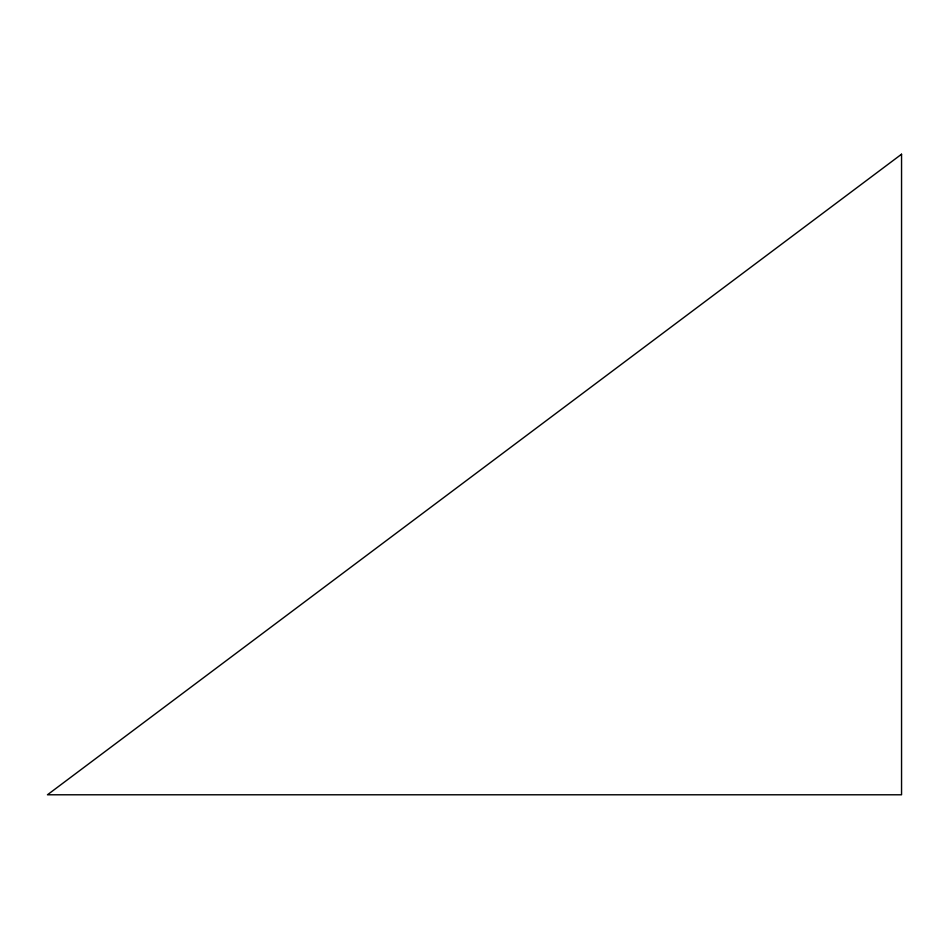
<?xml version="1.0" encoding="UTF-8"?>
<svg xmlns="http://www.w3.org/2000/svg" width="949" height="949" viewBox="0 0 949 949"><rect width="100%" height="100%" fill="white"/><g stroke="black" fill="none" stroke-linecap="round" stroke-linejoin="round"><path stroke-width="1.42" d="M901.55 154.213L47.45 794.788L901.55 794.788L901.55 154.213"/></g></svg>
